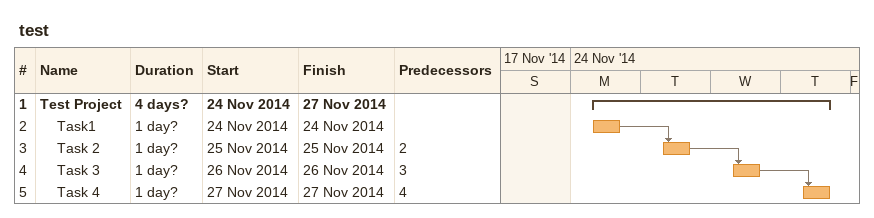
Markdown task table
test

| ID | Level | Task | Duration | Start | Finish | Predecessors |
|---|---|---|---|---|---|---|
| 1 | 1 | **Test Project** | 4d? | 2014-11-24 | 2014-11-27 |  |
| 2 | 2 | Task1 | 1d? | 2014-11-24 | 2014-11-24 |  |
| 3 | 2 | Task 2 | 1d? | 2014-11-25 | 2014-11-25 | 2 |
| 4 | 2 | Task 3 | 1d? | 2014-11-26 | 2014-11-26 | 3 |
| 5 | 2 | Task 4 | 1d? | 2014-11-27 | 2014-11-27 | 4 |
